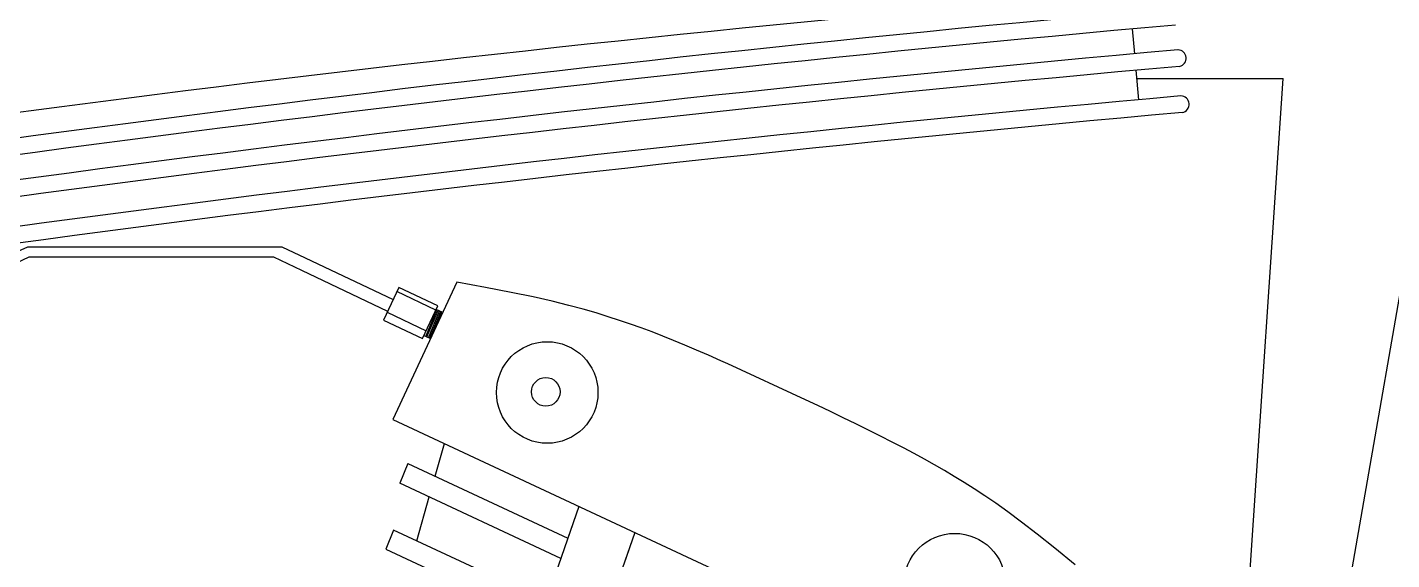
# Model space of a CAD drawing. Header units: millimetres. Extents: x -390 to 2317, y 0 to 1124.
# Drawn here: x 913.5 to 1324.3, y 603 to 763.2 of the extents above; entities that cross this region are included whole.
import ezdxf

# ---------------------------------------------------------------- set-up
doc = ezdxf.new("R2010")
doc.units = ezdxf.units.MM
doc.layers.add('ceco.net 102 chopper', color=7, linetype='Continuous')

msp = doc.modelspace()

# ---------------------------------------------------------------- linework, layer by layer
at = {"layer": 'ceco.net 102 chopper'}
for p, q in [((1345.01, 788.2), (1245.77, 217.69)), ((1246.21, 762.72), (1246.89, 755.25)), ((1247.34, 750.27), (1248.14, 741.41)), ((1247.56, 747.85), (1291.67, 747.85)), ((1278.54, 553.01), (1291.67, 747.85)), ((902.19, 692.06), (913.69, 697.14)), ((913.69, 697.14), (918.94, 697.14)), ((918.94, 697.14), (978.07, 697.14)), ((997.21, 693.83), (1023.66, 681.3)), ((1042.88, 686.52), (1023.62, 645.22)), ((1051.46, 684.97), (1042.88, 686.52)), ((1025.39, 684.96), (1020.74, 675.15)), ((1036.56, 678.1), (1024.79, 683.68)), ((1037.17, 679.38), (1025.39, 684.96)), ((1059.21, 683.46), (1051.46, 684.97)), ((1065.88, 682.08), (1059.21, 683.46)), ((1071.61, 680.78), (1065.88, 682.08)), ((1032.52, 669.57), (1037.17, 679.38)), ((1033.5, 670.21), (1036.83, 678.21)), ((1033.87, 670.04), (1037.2, 678.04)), ((1034.33, 669.82), (1037.67, 677.82)), ((1038.4, 677.47), (1036.65, 678.29)), ((1076.58, 679.56), (1071.61, 680.78)), ((1080.92, 678.4), (1076.58, 679.56)), ((1084.81, 677.27), (1080.92, 678.4)), ((1020.74, 675.15), (1032.52, 669.57)), ((1021.86, 677.51), (1033.64, 671.93)), ((1034.69, 669.65), (1038.4, 677.47)), ((1034.7, 669.64), (1038.04, 677.65)), ((1088.4, 676.15), (1084.81, 677.27)), ((1091.82, 675.04), (1088.4, 676.15)), ((1095.14, 673.91), (1091.82, 675.04)), ((1098.39, 672.75), (1095.14, 673.91)), ((1032.95, 670.48), (1034.69, 669.65)), ((1101.62, 671.55), (1098.39, 672.75)), ((1104.85, 670.3), (1101.62, 671.55)), ((1108.13, 668.99), (1104.85, 670.3)), ((1111.5, 667.6), (1108.13, 668.99)), ((1114.99, 666.12), (1111.5, 667.6)), ((1118.62, 664.55), (1114.99, 666.12)), ((1122.37, 662.9), (1118.62, 664.55)), ((1124.42, 661.99), (1122.37, 662.9)), ((1147.88, 651.13), (1124.42, 661.99)), ((1151.59, 649.39), (1147.88, 651.13)), ((1155.38, 647.59), (1151.59, 649.39)), ((1023.62, 645.22), (1217.83, 554.65)), ((1159.19, 645.75), (1155.38, 647.59)), ((1163, 643.89), (1159.19, 645.75)), ((1166.76, 642.03), (1163, 643.89)), ((1170.42, 640.2), (1166.76, 642.03)), ((1036.31, 628.17), (1039.1, 638)), ((1173.95, 638.4), (1170.42, 640.2)), ((1177.31, 636.65), (1173.95, 638.4)), ((1180.53, 634.95), (1177.31, 636.65)), ((1183.63, 633.26), (1180.53, 634.95)), ((1186.66, 631.57), (1183.63, 633.26)), ((1189.64, 629.85), (1186.66, 631.57)), ((1192.61, 628.08), (1189.64, 629.85)), ((1195.59, 626.25), (1192.61, 628.08)), ((1198.64, 624.32), (1195.59, 626.25)), ((1030.78, 608.69), (1034.54, 621.92)), ((1201.79, 622.27), (1198.64, 624.32)), ((1205.14, 620), (1201.79, 622.27)), ((1208.8, 617.39), (1205.14, 620)), ((1212.91, 614.35), (1208.8, 617.39)), ((1217.56, 610.76), (1212.91, 614.35)), ((1096.47, 611.25), (1077.74, 557.45)), ((1096.47, 611.25), (1093.13, 601.67)), ((1222.88, 606.51), (1217.56, 610.76)), ((1228.99, 601.5), (1222.88, 606.51))]:
    msp.add_line(p, q, dxfattribs=at)
for points in [[(978.17, 697.14), (990.22, 697.14), (997.21, 693.83)], [(883, 679.45), (903.89, 689.35), (914.06, 694.17), (920, 694.17)], [(920, 694.17), (978.12, 694.17)], [(978.17, 694.17), (987.62, 694.17), (996.09, 690.15)], [(996.09, 690.15), (1022.03, 677.86)], [(1028.12, 631.99), (1025.66, 626.05)], [(1028.12, 631.99), (1076.31, 609.52)], [(1074.19, 603.42), (1025.66, 626.05)], [(1079.64, 619.09), (1060.3, 563.5)], [(1079.64, 619.09), (1076.31, 609.52)], [(1023.82, 611.94), (1021.44, 606.21)], [(1069.71, 590.54), (1023.82, 611.94)], [(1021.44, 606.21), (1067.66, 584.66)]]:
    msp.add_lwpolyline(points, dxfattribs=at)
for centre, radius in [((1070.07, 653.34), 15.29), ((1069.64, 653.54), 4.3), ((1192.76, 595.66), 15.29)]:
    msp.add_circle(centre, radius, dxfattribs=at)
for centre, radius, start, end in [((1804.35, -5994.58), 6791.19, 94.602486, 99.662169), ((1946.21, -6947.11), 7746.55, 95.089988, 99.514193), ((1945.96, -6945.48), 7739.9, 95.090024, 99.514433), ((1945.98, -6945.56), 7732.48, 95.089738, 99.514448), ((1259.95, 753.92), 2.51, 281.6023, 89.238), ((1945.98, -6945.61), 7727.53, 95.089547, 99.514459), ((1946.84, -6959.44), 7732.48, 95.089738, 99.514448), ((1260.82, 740.04), 2.51, 281.6023, 89.238), ((1946.85, -6959.49), 7727.53, 95.089547, 99.514459)]:
    msp.add_arc(centre, radius, start, end, dxfattribs=at)

doc.saveas('drawing.dxf')
